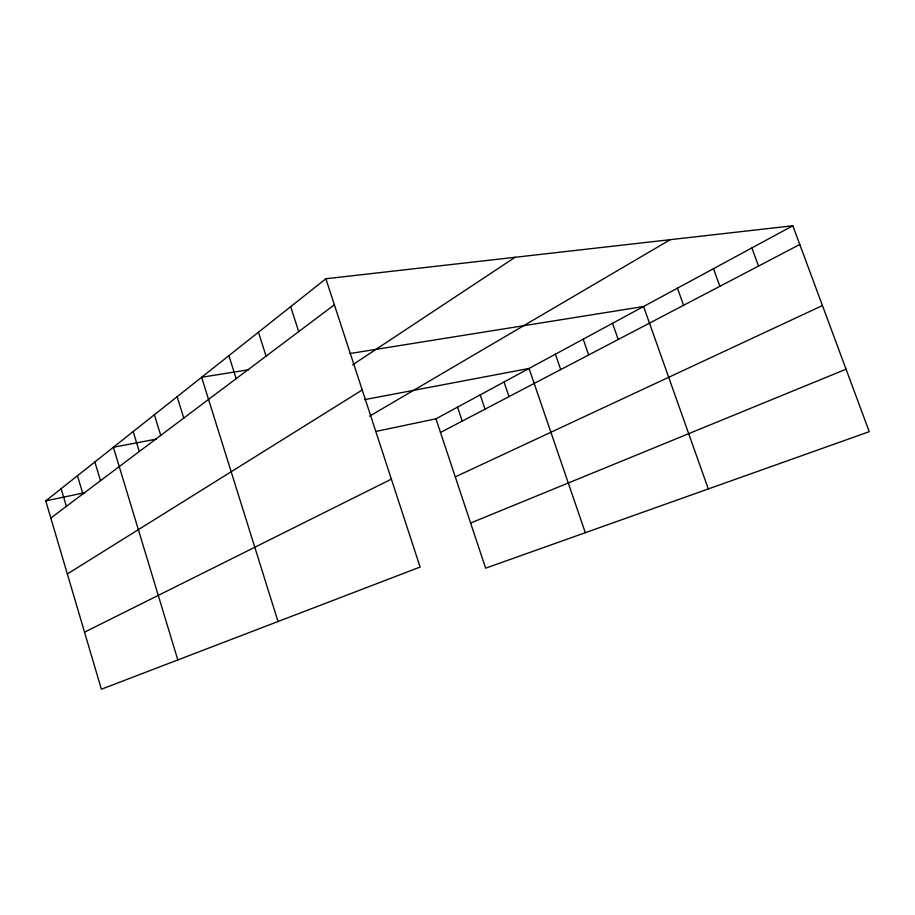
<?xml version="1.0" encoding="UTF-8"?>
<svg xmlns="http://www.w3.org/2000/svg" width="915" height="915" viewBox="0 0 915 915"><rect width="100%" height="100%" fill="white"/><g stroke="black" fill="none" stroke-linecap="round" stroke-linejoin="round"><path stroke-width="1.37" d="M325.866 278.755L420.111 567.048L101.393 689.235L45.75 500.894L325.866 278.755L792.825 225.765L869.25 431.674L485.636 568.169L435.952 418.818L792.825 225.765M50.817 518.05L334.375 304.809M352.664 364.81L515.088 257.287M67.344 573.968L362.226 389.984M369.591 416.165L670.215 239.684M440.492 432.475L799.779 244.499M84.535 632.174L391.368 479.14M455.27 476.887L822.436 305.564M470.619 523.025L846.066 369.203M45.75 500.894L85.106 492.613M375.928 431.445L435.952 418.818M156.305 439.12L113.391 447.252L177.819 659.932M364.502 399.649L529.042 368.459L585.314 532.702M248.617 369.751L201.62 377.277L278.023 621.525M349.553 353.59L643.565 306.514L708.302 488.942M751.867 247.919L758.524 266.082M713.483 268.69L719.876 286.303M677.455 288.179L683.585 305.278M612.524 323.304L618.22 339.488M583.187 339.168L588.677 354.94M555.394 354.208L560.701 369.58M504.016 382.001L508.992 396.63M480.215 394.88L485.03 409.165M457.546 407.141L462.224 421.094M290.661 306.674L298.713 331.63M258.453 332.214L266.093 356.152M228.876 355.661L236.15 378.684M177.133 396.698L183.766 418.075M154.383 414.747L160.731 435.391M133.19 431.548L139.274 451.53M94.851 461.949L100.501 480.695M77.478 475.731L82.91 493.917M61.133 488.69L66.383 506.35"/></g></svg>
